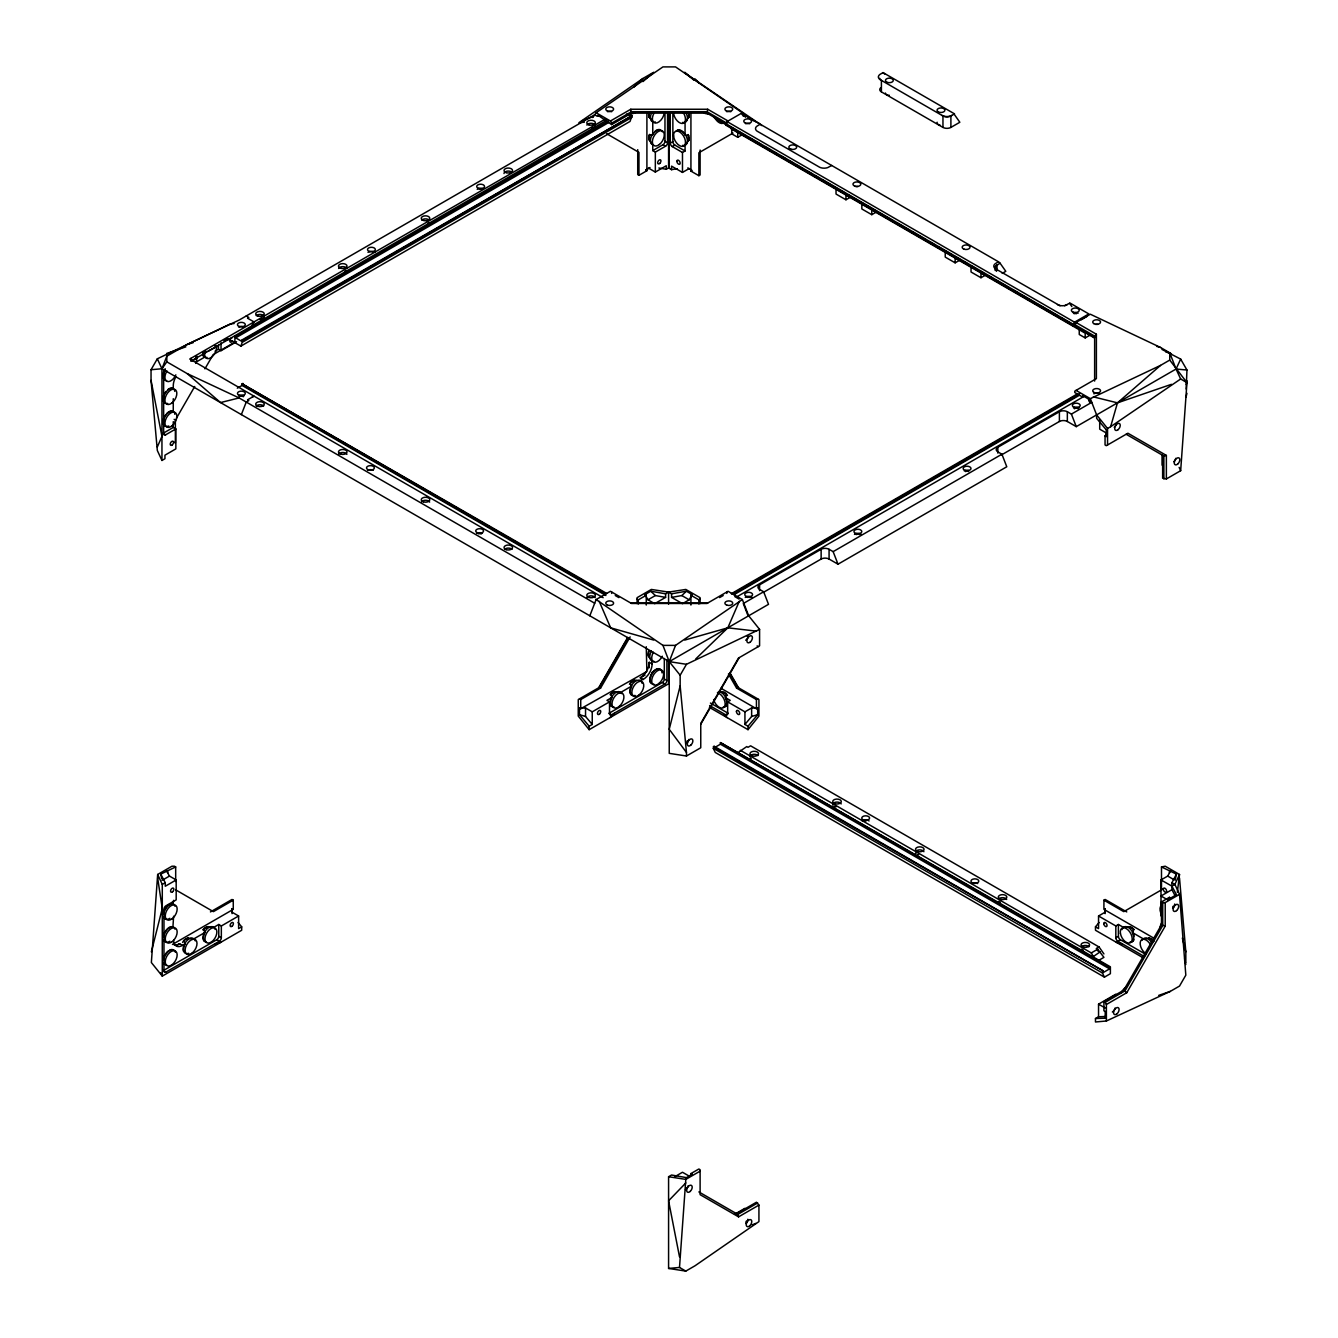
<?xml version="1.0" encoding="UTF-8"?>
<svg xmlns="http://www.w3.org/2000/svg" width="1338" height="1338" viewBox="0 0 1338 1338"><rect width="100%" height="100%" fill="white"/><g stroke="black" fill="none" stroke-linecap="round" stroke-linejoin="round"><path stroke-width="1.5" d="M168.755 426.002A8.429 4.867 -60 0 1 163.855 419.262A8.429 4.867 -60 0 1 173.254 411.402L173.271 398.707M234.1 323.545L230.454 323.88L157.332 358.801L151.043 369.723L151.043 380.377L157.332 450.505L161.948 460.456L164.942 458.733L164.942 455.188L175.847 448.882L175.847 428.929L165.628 434.833L163.052 433.345L173.271 427.441L173.271 421.654M221.339 925.98L221.339 937.787A2.81 1.622 -60 0 1 219.365 941.216L165.962 972.057L163.37 970.568L216.773 939.728A2.81 1.622 -60 0 0 218.763 936.282L218.763 924.474L221.339 925.98L238.616 915.995L238.616 928.605L241.693 926.833L238.064 922.501M215.1 351.141L218.445 349.201L221.021 350.69L221.021 342.829M621.852 693.669A8.429 4.867 -60 0 0 621.35 692.883L614.828 691.696L610.78 694.037L611.951 697.483L606.934 700.376L609.509 701.865L609.509 713.672A2.81 1.622 -60 0 0 611.499 714.81L664.919 683.986A2.81 1.622 -60 0 0 666.893 680.54L666.893 659.985M649.198 139.988L649.566 134.385A6.322 3.646 -60 0 0 649.532 140.473L652.76 144.822L652.76 150.609L655.336 152.097L655.336 172.05L648.646 168.187L645.669 170.01L646.906 170.729L646.906 113.011M655.386 121.975A8.429 4.867 -60 0 1 653.429 122.126L649.198 117.058L649.198 112.392M639.648 680.59L643.177 679.453A12.627 7.292 -60 0 0 652.108 663.983L651.706 660.838A8.429 4.867 -60 0 1 651.405 651.121M649.198 135.322L652.76 134.62L652.76 121.892M611.499 714.81L608.924 713.321L662.327 682.497A2.81 1.622 -60 0 0 664.317 679.052L664.317 658.497M690.926 169.625L689.187 168.555L682.48 172.418L682.48 152.482L685.073 150.977L674.837 145.089A2.81 1.622 60 0 1 672.863 141.644L672.863 112.86M675.874 131.509A8.429 4.867 60 0 1 685.056 134.921L685.073 122.26L688.635 117.426L688.635 112.76A6.322 3.646 60 0 1 688.384 117.828L688.635 117.426M759.583 590.677L759.583 584.84L821.131 549.299A5.62 3.245 0 0 1 829.075 549.299L833.139 551.641L838.006 564.201L1006.778 466.761L1001.911 454.218L997.847 451.859A5.62 3.245 0 0 1 997.847 447.277L1059.395 411.736A5.62 3.245 0 0 1 1067.339 411.736L1071.404 414.094L1076.27 426.638L1176.052 369.037L1180.668 359.102L1161.936 349.419M763.212 592.483L821.131 559.05L821.131 549.299M838.006 564.201L829.075 559.05L829.075 549.299M954.094 114.098L959.831 122.26L950.9 127.411A5.62 3.245 0 0 1 942.956 127.411L881.408 91.887L881.408 80.414A5.62 3.245 0 0 1 879.768 78.323M995.305 270.544L995.455 266.346L1000.055 263.168L1005.791 271.313L1002.212 273.387M996.024 269.456L996.024 265.626M996.409 271.045L996.409 265.309M997.847 453.13L997.847 447.277M1001.46 454.937L1059.395 421.487L1059.395 411.736M1076.27 426.638L1067.339 421.487L1067.339 411.736M1144.508 956.637L1117.815 941.216A2.81 1.622 60 0 1 1115.825 937.771L1115.825 925.963L1098.548 915.995L1098.548 928.605L1095.471 926.833L1099.1 922.501M720.028 691.763L726.417 694.037L725.631 698.269A8.429 4.867 60 0 1 723.122 707.166M210.417 911.931L232.026 899.454L233.264 900.173L233.264 909.355L232.026 908.636L231.926 912.131L238.616 915.995M1162.638 455.305L1162.638 478.235L1166.368 478.954L1166.368 455.422L1127.917 433.228L1106.309 445.705L1105.054 444.985L1105.054 435.82L1106.309 436.539L1106.409 433.044L1099.702 429.164L1099.702 420.165M1095.471 1018.536L1105.155 1018.185L1105.255 1016.512L1098.548 1016.763L1095.471 1018.536L1095.471 1021.981L1106.392 1020.994L1170.282 991.391L1179.514 986.073L1185.819 975.151L1179.514 894.353L1174.898 884.418L1171.921 882.695L1176.453 874.132L1161.484 866.94L1161.484 889.854M241.693 926.833L241.693 930.261L162.283 976.121L151.361 962.54L157.667 874.467L171.966 866.221L174.442 866.221L175.679 866.94L175.679 881.525M736.586 1213.7L756.438 1202.226L758.93 1205.103L758.93 1221.611L695.041 1265.765L685.809 1271.1L679.503 1267.454L685.809 1179.397L700.109 1171.135M1094.635 337.511L1074.782 326.054L1076.02 322.475L1090.319 314.213L1160.514 347.462L1169.746 352.797L1169.746 360.073L1186.957 382.635L1180.668 470.692L1166.368 478.954M1115.825 925.963L1118.401 924.474L1123.418 927.385L1129.389 926.699L1133.437 929.04L1132.834 933.64A8.429 4.867 60 0 1 1129.908 942.153M1153.205 941.584L1153.289 940.497L1149.242 938.155L1143.271 938.841L1132.266 932.486M1186.17 388.99L1186.957 370.024L1180.668 359.102M1177.356 892.245L1179.514 874.467L1165.214 866.221L1161.484 866.94M188.658 953.275A8.429 4.867 -60 0 1 183.891 951.586A8.429 4.867 -60 0 1 185.012 944.009L183.875 940.497L187.905 938.172L193.893 938.841L204.865 932.519A8.429 4.867 -60 0 0 206.487 942.186M668.582 143.885L669.753 137.881M1186.187 384.675L1186.957 380.678M995.305 266.714L996.843 269.59M1175.048 880.32L1176.453 874.132M151.361 951.87L162.283 908.485L157.667 878.029M596.129 599.541L610.429 591.279L631.519 603.471L706.966 603.471L728.056 591.279L742.356 599.541L748.661 615.781L759.583 629.378L686.461 664.3L680.156 675.222L680.156 685.892L669.234 729.277L686.461 752.458L686.461 756.02L669.234 753.344L669.234 661.641L662.946 645.384L596.129 599.541L589.824 615.781M1185.97 397.235L1186.957 393.288M1107.546 444.985L1107.546 428.478L1110.624 426.705L1117.464 402.855L1160.514 365.408L1169.746 360.073M599.441 115.988L597.952 115.235L611.667 124.585L611.667 123.163L631.519 111.69L706.966 111.69L726.818 123.163L728.056 121.005L707.702 109.248L706.966 113.128L725.012 123.548M175.378 952.322A8.429 4.867 -60 0 0 174.458 950.632L172.937 949.813A8.429 4.867 -60 0 0 163.771 959.563M649.8 658.246L648.529 656.239L648.796 650.887A6.322 3.646 -60 0 0 648.997 656.824M598.538 115.57L597.283 116.289L594.691 114.784L239.117 320.083L187.253 344.401L166.815 356.192L161.948 368.753L161.948 460.456M241.358 414.613L246.242 402.052L248.835 400.547L247.547 399.811L254.019 396.132L252.18 397.068M680.156 675.222L669.234 661.641L675.539 645.384L742.356 599.541M739.278 601.314L727.822 627.823L695.693 658.982M157.332 446.959L161.948 436.389L151.043 380.377M191.886 361.093L196.77 358.283L197.388 356.443M1179.514 874.467L1174.898 884.418L1171.921 886.141L1160.999 879.952L1160.999 915.945M228.096 338.748L240.873 346.124L242.847 340.387L242.061 339.919L242.061 341.524L235.705 337.862L234.919 335.805L234.903 342.679M242.061 339.919L632.021 115.704L630.031 121.44L240.873 346.124M611.55 697.249L611.014 698.336A8.429 4.867 -60 0 1 620.966 692.649M611.951 697.483L611.416 698.553A8.429 4.867 -60 0 0 614.242 707.166M630.867 686.862L630.633 682.564L636.554 680.289M631.419 685.792L631.268 687.096A8.429 4.867 -60 0 0 635.132 695.442M650.736 675.406L651.121 675.64A8.429 4.867 -60 0 0 653.964 684.236M671.559 593.821L671.559 597.384L682.48 603.672L689.187 599.809L692.164 594.54L686.394 591.212L671.559 593.821L668.582 592.098L651.355 589.439L637.072 597.685L637.072 603.572M1160.999 879.952L1167.689 876.072L1170.666 870.804M176.382 418.276L194.729 386.498M204.931 368.836L213.077 354.704L232.946 343.247M246.242 315.969L248.835 317.474L247.547 318.21L254.019 321.906L252.28 325.77M1074.096 324.515L1073.293 325.77L725.832 125.153L727.069 121.574L742.356 112.76L745.517 117.242M598.621 687.816L627.706 637.406M668.582 661.256L668.582 683.802L589.172 729.662L578.25 716.081L578.25 699.573L599.34 687.398L627.89 637.942M579.488 698.854L580.725 699.573L600.578 688.1L630.148 636.888M700.761 724.243L739.212 657.644M1073.293 325.77L1074.531 322.19L1088.831 313.928L1069.965 303.04L1064.68 305.8M1105.155 1011.511L1103.917 1010.792L1103.917 1001.627L1123.769 990.17L1161.484 924.826L1161.484 901.896L1169.429 897.313L1170.666 898.032L1167.689 899.855L1160.999 895.992L1171.921 889.686L1171.921 882.695M1106.392 1020.994L1106.392 1004.487L1126.763 992.729L1165.214 926.13L1165.214 902.615L1179.514 894.353M688.635 140.39L688.401 140.758A6.322 3.646 60 0 0 688.184 134.569L688.635 140.39L685.073 145.206L685.073 150.977M252.18 324.967L253.986 321.923M185.012 944.009L182.537 945.397A12.627 7.292 -60 0 1 173.606 940.246M652.359 134.385L653.078 133.315A8.429 4.867 -60 0 0 653.028 144.822M652.76 134.62L653.479 133.549A8.429 4.867 -60 0 1 662.327 131.81M166.815 356.192L166.815 361.829L161.948 368.753L151.043 369.723M592.751 117.56L596.129 112.76L662.946 66.9L675.539 66.9L742.356 112.76M203.694 929.107L202.991 929.977A6.322 3.646 -60 0 1 208.243 926.716L203.66 929.074L204.865 932.519M610.78 694.037L610.195 694.773A6.322 3.646 -60 0 1 615.447 691.763L614.828 691.696M650.419 682.631A8.429 4.867 -60 0 1 652.208 672.78L653.128 671.626M709.408 707.384L748.009 729.662L758.93 716.081L758.93 699.573L737.823 687.398L729.678 673.265M748.009 729.662L748.009 726.216L744.932 724.443L751.638 716.466L757.693 714.693L757.693 708.019L751.638 707.969L744.932 711.833L727.655 701.865L730.23 700.376L725.229 697.483M748.009 726.216L757.693 714.693M646.839 671.509L580.725 708.739L579.488 708.019L579.488 714.693L589.172 726.216L589.172 729.662M1094.635 381.079L1094.635 336.089L1096.391 334.232L1076.02 322.475M685.809 1182.943L668.582 1200.805L679.503 1256.8M634.028 87.037L642.792 78.541L652.024 73.205M610.011 717.62L614.393 713.371M671.559 597.384L681.828 595.561L686.394 591.212M642.942 81.601L653.713 72.235M1123.82 927.15L1122.883 927.836A8.429 4.867 60 0 0 1122.03 929.609M1143.672 938.607L1142.736 939.309A8.429 4.867 60 0 0 1142.234 940.096M584.355 122.21L578.902 122.695L642.792 78.541M1110.624 426.705L1180.668 378.988L1186.957 382.635M1171.921 886.141L1176.453 894.687L1175.048 895.607L1171.921 889.686M690.926 1175.048L690.926 1173.577L692.164 1174.296L689.187 1176.119L682.48 1172.255L674.687 1176.754M603.154 597.701L189.745 359.019L604.96 119.283L606.699 120.286L192.605 360.223M208.092 351.192L216.639 346.81L215.585 345.856M226.891 339.116A8.429 4.867 0 0 1 227.962 339.718L231.926 337.979M235.705 336.256L608.573 120.989M596.129 112.76L610.429 121.005L630.783 109.248L707.702 109.248M235.705 337.862L608.573 122.594M196.719 361.745L204.58 357.196L203.627 356.477M611.667 124.585L631.519 113.128L706.966 113.128M221.021 350.69L236.575 341.725M242.847 340.387L632.021 115.704M242.847 341.993L632.021 117.309M605.88 595.477L242.061 385.428L242.061 383.822L606.666 593.42M237.294 388.187L242.061 385.428M652.76 150.609L662.996 144.705A2.81 1.622 -60 0 0 664.969 141.276L664.969 112.492M682.48 152.482L672.261 146.578A2.81 1.622 60 0 1 670.271 143.133L672.863 141.644M655.336 152.097L665.571 146.193A2.81 1.622 -60 0 0 667.562 142.765L667.562 113.981M672.261 146.578L674.837 145.089M645.669 170.01L650 167.518M637.724 149.639L637.724 174.592L638.962 175.311L646.906 170.729M655.336 172.05L666.257 165.745L666.257 169.29L658.848 167.986M666.257 169.29L669.234 167.585L669.234 112.76M732.99 133.064L698.871 152.766L698.871 175.696L700.109 174.977L700.109 150.023M1090.169 335.052L1085.202 337.912L1085.202 332.075L1084.215 332.644L730.799 128.599L731.786 128.03L731.786 133.867L737.74 137.312L742.707 134.452M690.926 113.379L690.926 171.113L692.164 170.394M883.047 72.603L879.852 74.476A7.025 4.047 0 0 0 879.852 79.477L942.956 115.954A5.62 3.245 0 0 0 950.9 115.954L954.529 113.864L883.047 72.603L884.602 73.991M831.701 165.477L827.737 167.601A7.025 4.047 0 0 1 819.776 167.334L757.04 131.107A7.025 4.047 0 0 1 755.552 128.348L755.652 127.863A7.025 4.047 0 0 1 757.04 126.107L760.235 124.217L761.79 125.605M839.327 190.113L836.033 188.206L836.033 194.06L845.951 199.78L850.918 196.92M861.839 203.108L861.839 208.962L871.757 214.682L876.725 211.822M945.23 251.26L945.23 257.097L955.148 262.833L960.115 259.973M1000.055 263.168L998.483 261.78L995.288 263.653A7.025 4.047 0 0 0 995.288 268.654L1060.064 305.8M971.037 266.162L971.037 271.999L980.971 277.735L985.939 274.875M1081.238 319.749L1087.008 316.42M161.781 878.782L160.727 874.132L175.679 866.94M665.605 593.821L665.605 597.384L654.683 603.672L647.993 599.809L645.016 594.54L650.786 591.212L665.605 593.821L668.582 592.098L685.809 589.439L700.109 597.685L700.109 603.572M637.072 599.123L638.31 599.842L646.254 595.259L646.254 605.06M162.115 880.32L169.474 876.072L176.181 879.952L176.181 899.889L165.945 905.793A2.81 1.622 -60 0 0 163.972 909.238L163.972 970.903A2.81 1.622 -60 0 0 165.962 972.057M647.993 599.809L655.336 595.561L665.605 597.384M160.744 972.81L162.283 976.121L162.283 884.418L165.26 882.695L160.727 874.132M176.181 879.952L165.26 886.241L165.26 882.695M690.926 605.06L690.926 595.259L692.164 594.54M690.926 595.259L698.871 599.842L700.109 599.123M719.61 597.601L723.206 595.527M731.317 593.704L1077.04 394.108M732.103 594.172L1079.632 393.523M733.124 594.273L736.753 592.182M740.366 590.091L762.091 577.548M765.704 575.457L876.122 511.718M879.735 509.627L885.171 506.483M888.783 504.393L901.461 497.084M905.073 494.993L910.509 491.849M914.122 489.758L926.799 482.449M930.428 480.359L1049.878 411.385M1053.508 409.294L1075.217 396.75M733.926 594.724L1079.632 395.128M736.653 596.932L1084.014 396.383L1082.726 395.697L1082.726 397.135L1074.782 392.536L1074.782 391.114L1096.391 378.637L1096.391 334.232M1076.02 390.395L1090.319 398.64L1160.514 365.408M157.332 358.801L161.948 368.753L669.234 661.641L768.514 604.324L763.647 591.764L743.292 603.522L748.159 616.082M833.139 551.641L1001.911 454.218M1071.404 414.094L1091.758 402.337L1089.165 400.848L1090.403 400.129L1082.726 395.697M233.264 900.173L213.411 911.646L175.679 889.854M172.451 944.461L233.264 909.355M176.516 945.548L179.66 943.742L182.537 945.397M643.177 679.453L640.3 677.797L645 675.071M218.763 924.474L213.762 927.368L207.791 926.682M620.799 692.382L631.804 686.009M579.488 708.019L585.542 707.969L592.249 711.833L609.509 701.865M589.172 726.216L592.249 724.443L592.249 711.833M1105.054 435.82L1106.342 435.067M728.441 673.984L736.586 688.1L737.823 687.398M709.642 705.561L725.664 714.81L728.24 713.321L710.445 703.052M736.586 688.1L756.438 699.573L757.693 698.854M720.881 688.217L756.438 708.739L757.693 708.019M686.461 756.02L700.761 747.758L700.761 723.406L738.492 658.062L759.583 645.886L759.583 629.378M720.429 742.59L1110.389 966.822L1110.389 973.696L1104.435 977.141L715.261 752.458L713.288 748.327L714.074 746.269L1103.231 970.936L1103.231 972.542L1109.587 968.879L1109.587 967.274L720.429 742.59L720.429 744.196L1109.587 968.879M715.663 746.955L720.429 744.196M1153.908 938.206L1103.917 909.355L1103.917 900.173L1105.155 899.454L1126.763 911.931M1098.548 915.995L1105.255 912.131L1105.155 908.636L1105.155 913.637M1162.739 889.151L1123.769 911.646L1103.917 900.173M685.809 1271.1L668.582 1268.441L668.582 1176.721L671.559 1175.015L686.394 1177.624M690.926 1173.577L698.871 1168.994L700.109 1169.713L700.109 1194.667L738.559 1216.861L758.93 1205.103M686.243 1177.825L692.164 1174.296M1167.689 899.855L1176.453 894.687M1098.264 951.351L1096.458 948.491L1099.067 946.986L1103.934 953.927M1115.825 937.771L1118.401 936.282L1118.401 924.474M740.332 750.3L1091.273 952.924L1097.712 949.211L1103.934 957.356L1097.695 960.968M1117.815 941.216L1120.391 939.728L1145.311 954.111M1093.012 956.787L1100.371 951.686M713.288 746.721L1103.231 970.936M734.562 1214.302L744.932 1208.314M1098.548 1016.763L1098.548 1004.152L1115.825 994.167M698.871 1191.924L737.823 1214.419L757.693 1202.946M1103.917 1001.627L1105.155 1002.346L1125.007 990.873L1162.739 925.545L1162.739 902.615L1161.484 901.896M648.529 651.573L650.786 650.77M951.853 115.403L951.251 115.704A7.025 4.047 0 0 1 942.604 115.704L941.985 115.403M1067.306 304.579L1066.704 304.88A7.025 4.047 0 0 1 1064.463 305.566L1063.643 305.683A7.025 4.047 0 0 1 1058.04 304.88L1057.438 304.579M685.056 134.921L688.635 135.606M685.457 122.026L684.571 122.46A8.429 4.867 60 0 1 682.648 122.41M685.457 144.972L684.588 145.407A8.429 4.867 60 0 1 682.664 145.34M581.98 120.922L593.453 116.423M752.023 1224.889L755.853 1223.384M722.236 691.662L721.6 691.796A6.322 3.646 60 0 1 727.471 695.509M166.564 353.483L185.848 346.86M1171.436 384.324L1117.464 402.855L1093.397 396.868M215.067 944.294L220.854 942.303M1158.708 995.372L1170.282 991.391M187.253 344.401L193.124 342.729M684.772 640.066L727.822 627.823L756.505 631.151M594.691 603.237L239.117 397.938L220.519 402.571L187.253 373.637L166.815 361.829M1126.161 434.248L1163.876 456.024L1166.368 455.422M668.582 113.145L668.582 167.952L671.559 169.675L677.128 168.688M1129.389 926.699L1128.804 926.766A6.322 3.646 60 0 1 1134.055 929.826L1133.437 929.04M1149.242 938.155L1148.656 938.222A6.322 3.646 60 0 1 1153.908 941.283L1153.289 940.497M668.582 1268.441L679.503 1267.454M662.026 672.88A8.429 4.867 -60 0 0 658.697 668.9A8.429 4.867 -60 0 0 652.61 673.014L651.255 675.356M630.783 603.053L707.702 603.053M662.946 645.384L675.539 645.384M1162.739 902.615L1165.214 902.615M646.839 669.652L646.254 646.722M187.905 938.172L188.39 938.189A6.322 3.646 -60 0 0 182.553 942.437M1169.746 352.797L1176.052 369.037L1186.957 370.024M634.68 680.239L635.299 680.306A6.322 3.646 -60 0 0 629.445 684.27M669.234 661.641L686.461 664.3M668.582 1176.721L685.809 1179.397M1165.214 926.13L1161.484 924.826M1156.601 346.358L1160.514 347.462M653.713 640.066L610.663 627.823L599.207 601.314M579.488 714.693L585.542 716.466L592.249 724.443M1165.649 351.777L1171.436 353.767M1116.327 942.303L1122.097 944.294M652.359 121.658L653.028 121.892A8.429 4.867 -60 0 1 651.539 112.961M652.359 144.588L653.429 145.056M173.606 900.323L172.937 903.953A8.429 4.867 -60 0 0 163.771 913.703M173.606 916.212L172.937 926.883A8.429 4.867 -60 0 0 163.771 936.633M750.116 119.049L758.93 123.079M187.253 373.637L239.117 397.938M216.639 346.81L215.585 346.308A8.429 4.867 0 0 1 214.615 345.639M195.733 357.33L196.77 357.815M195.733 357.781L196.77 358.283M651.673 672.445L652.61 673.014M685.809 73.59L755.853 121.306M998.483 261.78L741.369 113.329L743.46 116.322M727.069 121.574L1074.531 322.19M1074.782 324.616L1094.635 336.089M725.832 123.732L1073.293 324.331M726.618 124.702L735.666 129.92M739.295 132.01L744.714 135.155M748.343 137.245L761.004 144.554M764.634 146.645L770.052 149.772M773.682 151.863L777.294 153.954M780.907 156.044L786.343 159.189M789.955 161.279L793.585 163.37M797.197 165.444L802.633 168.588M806.245 170.679L811.681 173.806M815.294 175.897L818.923 177.987M822.536 180.078L844.261 192.622M847.874 194.712L893.115 220.82M896.744 222.911L909.405 230.236M913.018 232.327L925.695 239.636M929.308 241.726L934.744 244.854M938.356 246.945L951.034 254.253M954.646 256.344L960.082 259.488M963.695 261.579L967.307 263.67M970.936 265.76L976.372 268.888M979.985 270.978L983.597 273.069M989.033 276.197L992.645 278.287M996.275 280.378L1008.936 287.703M1012.565 289.794L1017.984 292.922M1021.613 295.012L1034.274 302.321M1037.887 304.412L1057.806 315.902M1061.419 317.992L1074.096 325.318M714.408 117.995L734.763 129.753M747.424 137.245L752.842 140.373M765.838 147.682L769.45 149.772M773.08 151.863L776.692 153.954M782.128 157.098L785.741 159.189M798.418 166.497L811.096 173.806M842.639 192.036L845.951 193.943L845.951 199.78M863.495 204.062L866.807 205.985M946.886 252.213L950.197 254.12M1000.473 283.154L1005.908 286.282M1018.569 293.607L1022.199 295.698M1025.811 297.789L1031.247 300.916M1034.876 303.007L1038.489 305.097M1043.924 308.242L1047.537 310.332M1051.166 312.423L1054.779 314.514M1085.804 332.995L1094.434 337.979M1085.202 337.912L1079.248 334.483L1079.248 328.63M626.452 114.098L631.218 116.858L631.218 115.252M664.969 141.276L667.562 142.765M662.996 144.705L665.571 146.193M687.832 167.886L690.726 169.558M690.926 171.113L698.871 175.696M682.48 172.418L671.559 166.129L671.559 169.675M606.632 133.716L638.962 152.381L638.962 175.311M763.647 591.764L759.583 589.422A5.62 3.245 0 0 1 759.583 584.84M734.763 596.581L739.094 599.09M681.828 595.561L689.187 599.809M1167.689 876.072L1173.577 879.467M757.107 645.886L758.345 646.589M645.016 594.54L646.254 595.259M204.58 357.196L204.045 356.627A8.429 4.867 -60 0 1 203.108 352.513M615.279 595.527L618.875 597.601M242.061 383.822L605.88 593.871M264.573 397.52L242.847 384.976L242.847 383.37M268.202 399.61L289.911 412.154M293.54 414.245L315.25 426.772M318.879 428.862L331.54 436.188M335.169 438.279L340.588 441.406M344.217 443.497L365.943 456.041M369.556 458.131L454.636 507.236M458.248 509.326L479.974 521.87M483.587 523.961L489.022 527.105M492.635 529.196L505.312 536.505M508.925 538.595L530.651 551.139M534.263 553.23L555.989 565.773M559.619 567.847L604.86 593.988M640.3 677.797A12.627 7.292 -60 0 0 649.231 662.31L652.108 663.983M172.87 388.271L173.271 388.505A8.429 4.867 -60 0 0 164.072 395.647A8.429 4.867 -60 0 0 167.685 403.474M664.317 679.052L666.893 680.54M1142.936 957.674L1095.471 930.261L1095.471 926.833M662.327 682.497L664.919 683.986M1099.067 946.986L750.601 745.818L748.009 747.306L746.771 746.587L738.593 752.173M1096.458 948.491L1097.712 949.211M174.124 419.329L175.362 420.048L175.362 442.978L174.124 442.259M173.271 427.441L175.847 428.929M713.288 748.327L1102.445 973.01L1104.435 977.141M599.34 687.398L600.578 688.1M1123.769 990.17L1126.763 992.729M1098.548 1004.152L1105.255 1008.016M218.763 936.282L221.339 937.787M216.773 939.728L219.365 941.216M174.458 950.632L174.057 950.398A8.429 4.867 -60 0 0 173.371 949.88M652.108 661.072L652.141 661.089A8.429 4.867 -60 0 0 653.964 661.307M193.492 938.624L194.311 939.176A8.429 4.867 -60 0 1 195.231 940.865M684.772 72.235L694.004 80.263M650.786 591.212L655.336 595.561M695.041 78.909L699.423 83.157M724.243 714.793L727.153 717.62M1106.309 429.866L1096.625 418.326L1096.625 414.897L1090.319 398.64M1096.625 414.897L1107.546 428.478M649.198 117.058L649.532 117.543A6.322 3.646 -60 0 1 648.863 113.513M1069.547 303.291L1071.838 306.553M1091.273 952.924L1093.012 955.934M610.429 121.005L611.667 123.163M1105.155 1002.346L1106.392 1004.487M730.247 673.415L738.559 687.816M166.497 870.804L169.474 876.072M725.614 697.249L726.032 698.051A8.429 4.867 60 0 1 725.296 706.631M1132.65 932.251L1133.219 933.406M1176.052 369.037L1180.668 378.988M1179.129 467.38L1180.668 470.692M157.667 874.467L162.283 884.418M1088.496 399.025L1089.784 402.571M630.783 109.248L631.519 113.128M737.823 1214.419L738.559 1216.861M1182.34 938.072L1185.819 951.87L1185.819 962.54M1184.648 958.493L1185.819 964.481M680.156 685.892L686.461 752.458M1179.514 878.029L1185.819 951.87M1169.429 871.523L1169.429 872.995M1169.429 897.313L1169.429 898.785M1163.876 456.024L1163.876 478.954M1162.153 455.238L1162.153 465.223M1106.409 429.632L1106.309 436.539M1105.255 1011.411L1105.155 1018.185M1102.445 971.405L1102.445 973.01M996.843 265.008L996.843 270.744M995.706 265.978L995.706 269.791M995.455 266.346L995.455 270.159M980.971 271.898L980.971 277.735M955.148 256.996L955.148 262.833M950.9 115.954L950.9 127.411M942.956 115.954L942.956 127.411M871.757 208.845L871.757 214.682M756.438 699.573L756.438 708.739M751.638 707.969L751.638 716.466M744.932 711.833L744.932 724.443M737.74 131.458L737.74 137.312M727.655 701.865L727.655 713.672A2.81 1.622 60 0 1 725.664 714.81M726.818 591.998L726.818 593.436M714.074 746.269L714.074 747.875M698.871 599.842L698.871 604.007M670.271 112.292L670.271 143.133M668.582 592.098L668.582 604.14M649.231 662.31L649.231 667.746M638.31 599.842L638.31 604.007M611.667 591.998L611.667 593.436M585.542 707.969L585.542 716.466M580.725 699.573L580.725 708.739M232.026 908.636L232.026 913.637M218.445 345.271L218.445 349.201M190.849 358.383L190.849 361.243M173.271 388.505L173.271 385.595A12.627 7.292 -60 0 1 175.897 376.798M167.735 871.523L167.735 872.995M238.582 395.814A3.93 2.275 0 0 1 244.152 395.814M239.351 396.75A2.325 1.338 0 0 1 243.365 396.75M238.582 327.024A3.93 2.275 0 0 1 244.152 327.024M225.737 339.216A4.298 2.475 0 0 1 225.52 339.651M224.7 340.404A4.298 2.475 0 0 1 224.132 340.705M205.651 351.108A4.298 2.475 0 0 1 205.299 351.509M226.206 339.016A4.683 2.709 0 0 1 224.383 341.106M206.019 351.426A4.683 2.709 0 0 1 205.132 352.245M204.513 352.58A4.683 2.709 0 0 1 203.025 353.015M726.835 111.74A3.93 2.275 0 0 1 730.765 111.74M607.72 111.74A3.93 2.275 0 0 1 611.65 111.74M634.965 112.827A8.429 4.867 0 0 1 627.89 113.881M710.294 113.914A8.429 4.867 0 0 1 704.49 113.245M1093.848 393.807A3.93 2.275 0 0 1 1099.401 393.807M1095.605 324.432A3.93 2.275 0 0 1 1097.645 324.432M479.456 189.344A2.325 1.338 0 0 1 481.78 189.344M477.214 189.36A3.93 2.275 0 0 1 483.403 188.892M368.017 252.414A3.93 2.275 0 0 1 374.824 252.414M595.193 126.408A4.282 2.475 0 0 1 594.774 126.993M593.202 127.896A4.282 2.475 0 0 1 592.165 128.147M586.93 125.12A4.282 2.475 0 0 1 591.062 123.297A4.282 2.475 0 0 1 595.193 125.12M504.008 173.555A4.282 2.475 0 0 1 507.186 171.164A4.282 2.475 0 0 1 512.002 172.318M429.23 222.576A4.282 2.475 0 0 1 427.658 223.479M421.805 220.101A4.282 2.475 0 0 1 429.23 220.101M345.773 270.878A4.282 2.475 0 0 1 344.886 271.263M338.614 268.486A4.282 2.475 0 0 1 342.745 266.647A4.282 2.475 0 0 1 346.893 268.486M264.121 317.558A4.282 2.475 0 0 1 263.001 318.661M262.114 319.046A4.282 2.475 0 0 1 259.973 319.381M256.277 315.684A4.282 2.475 0 0 1 260.542 314.463A4.282 2.475 0 0 1 264.121 316.27M856.22 534.598A2.325 1.338 0 0 1 859.498 534.598M965.484 471.578A2.241 1.305 0 0 1 968.662 471.578M747.507 597.434A2.325 1.338 0 0 1 749.815 597.434M1074.33 408.792A2.241 1.305 0 0 1 1078.211 408.792M821.131 559.05A5.62 3.245 0 0 1 829.075 559.05M1059.395 421.487A5.62 3.245 0 0 1 1067.339 421.487M745.266 597.45A3.93 2.275 0 0 1 752.073 597.45M854.464 534.414A3.93 2.275 0 0 1 861.271 534.414M964.297 470.892A3.93 2.275 0 0 1 969.03 470.524M1073.494 407.839A3.93 2.275 0 0 1 1079.047 407.839M367.649 470.324A3.93 2.275 0 0 1 373.202 470.324M478.502 533.845A2.241 1.305 0 0 1 481.212 534.063M476.846 533.36A3.93 2.275 0 0 1 482.399 533.36M256.277 405.949A4.282 2.475 0 0 1 263.686 405.949M338.614 454.335A4.282 2.475 0 0 1 342.745 452.495A4.282 2.475 0 0 1 346.893 454.335M421.386 502.118A4.282 2.475 0 0 1 425.517 500.295A4.282 2.475 0 0 1 429.649 502.118M504.577 549.316A4.282 2.475 0 0 1 512.002 549.316M586.93 597.701A4.282 2.475 0 0 1 591.062 595.862A4.282 2.475 0 0 1 595.193 597.701M855.852 186.584A3.93 2.275 0 0 1 857.892 186.584M1074.113 313.728A2.325 1.338 0 0 1 1076.438 313.728M1073.31 312.908A3.93 2.275 0 0 1 1078.06 313.276M745.701 123.765A3.93 2.275 0 0 1 749.631 123.765M881.408 91.887A5.62 3.245 0 0 1 880.956 87.589M889.352 95.299A3.93 2.275 0 0 1 885.422 93.024M939.962 125.019A3.93 2.275 0 0 1 937.57 123.966M937.169 123.414A3.93 2.275 0 0 1 937.169 122.243M165.276 368.803A2.81 1.622 -60 0 0 163.637 372.014L163.637 433.679A2.81 1.622 -60 0 0 165.628 434.833M232.611 340.755A2.325 1.338 -60 0 1 230.287 342.093A2.325 1.338 -60 0 1 230.287 339.417M166.849 413.342A8.429 4.867 -60 0 1 174.174 412.338M174.592 413.241A8.429 4.867 -60 0 1 174.826 414.312M165.394 426.186A8.429 4.867 -60 0 1 163.938 425.25M163.437 424.447A8.429 4.867 -60 0 1 165.895 414.429M207.005 357.38A8.429 4.867 -60 0 1 202.657 353.55M163.42 378.604A8.429 4.867 -60 0 1 165.009 369.806M166.681 380.678A8.429 4.867 -60 0 1 165.394 370.041M167.869 389.509A8.429 4.867 -60 0 1 174.81 391.382M163.42 401.534A8.429 4.867 -60 0 1 165.862 391.516M216.271 345.605A8.429 4.867 -60 0 1 210.568 357.882A8.429 4.867 -60 0 1 204.948 352.095M196 356.176A8.429 4.867 -60 0 1 195.699 363.401M175.847 374.857A8.429 4.867 -60 0 1 166.949 381.347A8.429 4.867 -60 0 1 166.982 370.961M1175.751 458.315A3.93 2.275 -60 0 1 1173.777 461.71M1116.193 423.912A3.93 2.275 -60 0 1 1114.22 427.324M1173.075 906.294A2.325 1.338 -60 0 1 1172.74 906.779M1115.039 1008.066A3.93 2.275 -60 0 1 1112.346 1011.996M1174.697 904.02A3.93 2.275 -60 0 1 1172.64 908.301M1160.029 929.191A8.429 4.867 -60 0 1 1161.819 922.551M1121.411 992.645A8.429 4.867 -60 0 1 1125.96 987.176M746.453 1220.992A2.325 1.338 -60 0 1 745.851 1222.029M686.277 1187.642A2.325 1.338 -60 0 1 685.892 1188.06M688.15 1185.752A3.93 2.275 -60 0 1 685.457 1189.683M747.808 1219.253A3.93 2.275 -60 0 1 745.751 1223.551M687.28 740.834A2.325 1.338 -60 0 1 686.946 741.336M747.323 636.052A2.325 1.338 -60 0 1 747.273 636.57M748.377 636.269A3.93 2.275 -60 0 1 745.684 640.2M688.802 739.446A3.93 2.275 -60 0 1 686.846 742.858M655.035 131.224A8.429 4.867 -60 0 1 660.069 129.686M664.183 113.295A8.429 4.867 -60 0 1 655.469 123.096A8.429 4.867 -60 0 1 654.232 112.777M179.66 943.742A12.627 7.292 -60 0 1 173.338 944.36M173.371 926.95A8.429 4.867 -60 0 1 174.977 929.174M164.725 941.383A8.429 4.867 -60 0 1 164.106 940.748M164.122 933.673A8.429 4.867 -60 0 1 164.758 932.318M165.527 931.014A8.429 4.867 -60 0 1 171.599 926.615M169.859 941.25A8.429 4.867 -60 0 1 168.789 941.801M167.752 942.119A8.429 4.867 -60 0 1 164.039 940.129M204.43 941.367A8.429 4.867 -60 0 1 205.249 930.997A8.429 4.867 -60 0 1 213.779 927.468M214.716 928.438A8.429 4.867 -60 0 1 215.084 929.375M173.371 904.02A8.429 4.867 -60 0 1 174.977 906.244M165.494 918.871A8.429 4.867 -60 0 1 164.106 917.818M164.122 910.743A8.429 4.867 -60 0 1 164.758 909.388M165.527 908.084A8.429 4.867 -60 0 1 170.578 903.886M169.859 918.32A8.429 4.867 -60 0 1 168.789 918.871M167.752 919.206A8.429 4.867 -60 0 1 164.039 917.199M164.725 964.313A8.429 4.867 -60 0 1 164.106 963.678M164.122 956.603A8.429 4.867 -60 0 1 164.758 955.248M165.527 953.944A8.429 4.867 -60 0 1 168.454 950.833M169.525 950.181A8.429 4.867 -60 0 1 172.535 949.579M166.782 965.133A8.429 4.867 -60 0 1 164.039 963.059M183.49 951.368A8.429 4.867 -60 0 1 186.283 941.3A8.429 4.867 -60 0 1 193.91 938.942M631.887 695.258A8.429 4.867 -60 0 1 631.937 684.872A8.429 4.867 -60 0 1 640.818 681.176M641.722 682.213A8.429 4.867 -60 0 1 642.039 683.2M611.299 706.247A8.429 4.867 -60 0 1 610.513 699.707M652.208 672.78A8.429 4.867 -60 0 1 660.002 669.134M662.31 656.222A8.429 4.867 -60 0 1 653.73 662.009A8.429 4.867 -60 0 1 653.379 652.275M718.406 691.579A8.429 4.867 60 0 1 726.032 698.051M717.402 692.816A8.429 4.867 60 0 1 724.861 701.48A8.429 4.867 60 0 1 721.199 708.053A8.429 4.867 60 0 1 713.622 699.573M1120.391 939.728A2.81 1.622 60 0 1 1118.401 936.282M1143.137 939.075A8.429 4.867 60 0 1 1151.617 942.236M1123.284 927.602A8.429 4.867 60 0 1 1129.322 928.154A8.429 4.867 60 0 1 1134.055 936.148M1133.888 939.711A8.429 4.867 60 0 1 1132.132 941.735M1146.081 953.76A8.429 4.867 60 0 1 1140.645 940.999A8.429 4.867 60 0 1 1150.429 944.661M1162.003 915.376A8.429 4.867 60 0 1 1161.652 905.241M748.277 118.012A3.93 2.275 60 0 1 748.996 118.313M677.613 130.137A8.429 4.867 60 0 1 686.177 136.024A8.429 4.867 60 0 1 684.989 145.173M686.16 113.078A8.429 4.867 60 0 1 684.972 122.243M724.176 122.46A8.429 4.867 60 0 1 714.224 116.674M683.45 112.91A8.429 4.867 60 0 1 682.062 123.481A8.429 4.867 60 0 1 673.549 112.626M972.09 883.532A3.93 2.275 0 0 1 977.66 883.532M865.084 820.846A2.241 1.305 0 0 1 866.255 820.846M862.274 820.963A3.93 2.275 0 0 1 869.081 820.963M1083.178 950.08A4.282 2.475 0 0 1 1081.606 949.16M1081.606 946.702A4.282 2.475 0 0 1 1089.032 946.702M1000.406 902.28A4.282 2.475 0 0 1 998.834 901.377M998.834 898.902A4.282 2.475 0 0 1 1003.099 897.698A4.282 2.475 0 0 1 1006.678 899.504M918.671 854.748A4.282 2.475 0 0 1 917.634 854.497M916.062 853.594A4.282 2.475 0 0 1 915.644 852.992M916.062 851.119A4.282 2.475 0 0 1 920.343 849.914A4.282 2.475 0 0 1 923.906 851.721M835.899 806.965A4.282 2.475 0 0 1 833.975 806.312M832.872 805.208A4.282 2.475 0 0 1 832.721 804.573M833.29 803.335A4.282 2.475 0 0 1 837.571 802.114A4.282 2.475 0 0 1 841.134 803.937M751.203 758.529A4.282 2.475 0 0 1 750.518 758.01M749.949 756.79A4.282 2.475 0 0 1 753.127 754.398A4.282 2.475 0 0 1 757.944 755.552M239.402 326.589A3.93 2.275 0 0 0 245.289 324.616A3.93 2.275 0 0 0 239.402 322.659A3.93 2.275 0 0 0 239.402 326.589M238.582 395.011A3.93 2.275 0 0 0 245.155 393.991A3.93 2.275 0 0 0 240.355 391.214A3.93 2.275 0 0 0 238.582 395.011M726.835 605.144A3.93 2.275 0 0 0 732.739 603.187A3.93 2.275 0 0 0 726.835 601.214A3.93 2.275 0 0 0 726.835 605.144M606.9 604.776A3.93 2.275 0 0 0 613.473 603.773A3.93 2.275 0 0 0 608.656 600.979A3.93 2.275 0 0 0 606.9 604.776M606.9 110.72A3.93 2.275 0 0 0 613.473 109.699A3.93 2.275 0 0 0 608.656 106.923A3.93 2.275 0 0 0 606.9 110.72M726.032 110.72A3.93 2.275 0 0 0 732.605 109.699A3.93 2.275 0 0 0 727.788 106.923A3.93 2.275 0 0 0 726.032 110.72M1093.848 323.645A3.93 2.275 0 0 0 1100.421 322.625A3.93 2.275 0 0 0 1095.605 319.849A3.93 2.275 0 0 0 1093.848 323.645M1093.848 392.419A3.93 2.275 0 0 0 1100.421 391.415A3.93 2.275 0 0 0 1095.605 388.622A3.93 2.275 0 0 0 1093.848 392.419M478.653 188.457A3.93 2.275 0 0 0 484.557 186.484A3.93 2.275 0 0 0 478.653 184.527A3.93 2.275 0 0 0 478.653 188.457M369.455 251.511A3.93 2.275 0 0 0 375.342 249.537A3.93 2.275 0 0 0 369.455 247.58A3.93 2.275 0 0 0 369.455 251.511M588.921 124.869A4.282 2.475 0 0 0 595.343 122.728A4.282 2.475 0 0 0 588.921 120.587A4.282 2.475 0 0 0 588.921 124.869M506.149 172.652A4.282 2.475 0 0 0 512.571 170.511A4.282 2.475 0 0 0 506.149 168.371A4.282 2.475 0 0 0 506.149 172.652M423.377 220.436A4.282 2.475 0 0 0 429.799 218.295A4.282 2.475 0 0 0 423.377 216.154A4.282 2.475 0 0 0 423.377 220.436M340.605 268.236A4.282 2.475 0 0 0 347.027 266.095A4.282 2.475 0 0 0 340.605 263.954A4.282 2.475 0 0 0 340.605 268.236M257.833 316.019A4.282 2.475 0 0 0 264.255 313.878A4.282 2.475 0 0 0 257.833 311.737A4.282 2.475 0 0 0 257.833 316.019M1074.314 407.404A3.93 2.275 0 0 0 1080.201 405.431A3.93 2.275 0 0 0 1074.314 403.474A3.93 2.275 0 0 0 1074.314 407.404M965.099 470.458A3.93 2.275 0 0 0 971.003 468.484A3.93 2.275 0 0 0 965.099 466.527A3.93 2.275 0 0 0 965.099 470.458M855.902 533.494A3.93 2.275 0 0 0 861.789 531.537A3.93 2.275 0 0 0 855.902 529.564A3.93 2.275 0 0 0 855.902 533.494M746.704 596.547A3.93 2.275 0 0 0 752.592 594.574A3.93 2.275 0 0 0 746.704 592.617A3.93 2.275 0 0 0 746.704 596.547M368.452 469.872A3.93 2.275 0 0 0 374.356 467.915A3.93 2.275 0 0 0 368.452 465.942A3.93 2.275 0 0 0 368.452 469.872M476.846 532.557A3.93 2.275 0 0 0 483.419 531.554A3.93 2.275 0 0 0 478.603 528.761A3.93 2.275 0 0 0 476.846 532.557M257.833 406.284A4.282 2.475 0 0 0 264.255 404.143A4.282 2.475 0 0 0 257.833 402.002A4.282 2.475 0 0 0 257.833 406.284M340.605 454.084A4.282 2.475 0 0 0 347.027 451.943A4.282 2.475 0 0 0 340.605 449.802A4.282 2.475 0 0 0 340.605 454.084M423.377 501.867A4.282 2.475 0 0 0 429.799 499.726A4.282 2.475 0 0 0 423.377 497.585A4.282 2.475 0 0 0 423.377 501.867M506.149 549.65A4.282 2.475 0 0 0 512.571 547.51A4.282 2.475 0 0 0 506.149 545.369A4.282 2.475 0 0 0 506.149 549.65M588.921 597.434A4.282 2.475 0 0 0 595.343 595.293A4.282 2.475 0 0 0 588.921 593.152A4.282 2.475 0 0 0 588.921 597.434M964.113 249.203A3.93 2.275 0 0 0 970 247.246A3.93 2.275 0 0 0 964.113 245.272A3.93 2.275 0 0 0 964.113 249.203M854.915 186.166A3.93 2.275 0 0 0 860.802 184.192A3.93 2.275 0 0 0 854.915 182.236A3.93 2.275 0 0 0 854.915 186.166M1073.31 312.256A3.93 2.275 0 0 0 1079.214 310.299A3.93 2.275 0 0 0 1073.31 308.325A3.93 2.275 0 0 0 1073.31 312.256M744.898 122.762A3.93 2.275 0 0 0 751.471 121.741A3.93 2.275 0 0 0 746.654 118.965A3.93 2.275 0 0 0 744.898 122.762M886.576 82.019A3.93 2.275 0 0 0 893.148 80.999A3.93 2.275 0 0 0 888.332 78.223A3.93 2.275 0 0 0 886.576 82.019M938.189 111.823A3.93 2.275 0 0 0 944.762 110.803A3.93 2.275 0 0 0 939.962 108.027A3.93 2.275 0 0 0 938.189 111.823M790.791 149.137A3.93 2.275 0 0 0 796.679 147.18A3.93 2.275 0 0 0 790.791 145.206A3.93 2.275 0 0 0 790.791 149.137M172.301 444.852A2.325 1.338 -60 0 0 173.037 441.256A2.325 1.338 -60 0 0 170.294 443.681A2.325 1.338 -60 0 0 172.301 444.852M171.749 403.139A8.429 4.867 -60 0 0 175.562 389.876A8.429 4.867 -60 0 0 165.343 397.486A8.429 4.867 -60 0 0 171.749 403.139M171.766 426.053A8.429 4.867 -60 0 0 175.579 412.79A8.429 4.867 -60 0 0 165.377 420.4A8.429 4.867 -60 0 0 171.766 426.053M1118.183 429.615A3.93 2.275 -60 0 0 1119.438 423.527A3.93 2.275 -60 0 0 1114.788 427.658A3.93 2.275 -60 0 0 1118.183 429.615M1177.758 464.002A3.93 2.275 -60 0 0 1178.995 457.914A3.93 2.275 -60 0 0 1174.346 462.045A3.93 2.275 -60 0 0 1177.758 464.002M1176.604 910.593A3.93 2.275 -60 0 0 1177.858 904.505A3.93 2.275 -60 0 0 1173.192 908.636A3.93 2.275 -60 0 0 1176.604 910.593M1117.046 1013.769A3.93 2.275 -60 0 0 1118.284 1007.681A3.93 2.275 -60 0 0 1113.634 1011.812A3.93 2.275 -60 0 0 1117.046 1013.769M749.715 1225.842A3.93 2.275 -60 0 0 750.969 1219.754A3.93 2.275 -60 0 0 746.32 1223.869A3.93 2.275 -60 0 0 749.715 1225.842M690.157 1191.456A3.93 2.275 -60 0 0 691.395 1185.368A3.93 2.275 -60 0 0 686.745 1189.482A3.93 2.275 -60 0 0 690.157 1191.456M690.809 745.149A3.93 2.275 -60 0 0 692.064 739.061A3.93 2.275 -60 0 0 687.398 743.175A3.93 2.275 -60 0 0 690.809 745.149M750.367 641.972A3.93 2.275 -60 0 0 751.621 635.885A3.93 2.275 -60 0 0 746.972 640.016A3.93 2.275 -60 0 0 750.367 641.972M659.734 163.42A2.325 1.338 -60 0 0 660.47 159.841A2.325 1.338 -60 0 0 657.727 162.266A2.325 1.338 -60 0 0 659.734 163.42M659.45 144.454A8.429 4.867 -60 0 0 662.828 131.241A8.429 4.867 -60 0 0 652.693 139.336A8.429 4.867 -60 0 0 659.45 144.454M232.193 926.113A2.325 1.338 -60 0 0 232.929 922.534A2.325 1.338 -60 0 0 230.186 924.959A2.325 1.338 -60 0 0 232.193 926.113M172.635 891.727A2.325 1.338 -60 0 0 173.371 888.148A2.325 1.338 -60 0 0 170.628 890.573A2.325 1.338 -60 0 0 172.635 891.727M171.799 919.005A8.429 4.867 -60 0 0 176.047 905.692A8.429 4.867 -60 0 0 165.778 912.817A8.429 4.867 -60 0 0 171.799 919.005M171.799 941.935A8.429 4.867 -60 0 0 176.047 928.622A8.429 4.867 -60 0 0 165.778 935.747A8.429 4.867 -60 0 0 171.799 941.935M171.799 964.865A8.429 4.867 -60 0 0 176.047 951.552A8.429 4.867 -60 0 0 165.778 958.66A8.429 4.867 -60 0 0 171.799 964.865M191.652 953.392A8.429 4.867 -60 0 0 195.9 940.096A8.429 4.867 -60 0 0 185.631 947.204A8.429 4.867 -60 0 0 191.652 953.392M211.521 941.919A8.429 4.867 -60 0 0 215.753 928.605A8.429 4.867 -60 0 0 205.5 935.714A8.429 4.867 -60 0 0 211.521 941.919M599.524 714.057A2.325 1.338 -60 0 0 600.244 710.461A2.325 1.338 -60 0 0 597.517 712.886A2.325 1.338 -60 0 0 599.524 714.057M619.343 706.33A8.429 4.867 -60 0 0 622.287 693.201A8.429 4.867 -60 0 0 612.252 701.764A8.429 4.867 -60 0 0 619.343 706.33M639.196 694.857A8.429 4.867 -60 0 0 642.14 681.744A8.429 4.867 -60 0 0 632.105 690.308A8.429 4.867 -60 0 0 639.196 694.857M659.049 683.4A8.429 4.867 -60 0 0 661.992 670.288A8.429 4.867 -60 0 0 651.957 678.834A8.429 4.867 -60 0 0 659.049 683.4M736.435 711.515A2.325 1.338 60 0 0 738.894 714.576A2.325 1.338 60 0 0 738.894 711.298A2.325 1.338 60 0 0 736.435 711.515M1163.324 889.201A2.325 1.338 60 0 0 1165.783 892.262A2.325 1.338 60 0 0 1165.783 888.984A2.325 1.338 60 0 0 1163.324 889.201M1103.766 923.588A2.325 1.338 60 0 0 1106.225 926.649A2.325 1.338 60 0 0 1106.225 923.371A2.325 1.338 60 0 0 1103.766 923.588M1120.408 933.355A8.429 4.867 60 0 0 1130.142 942.889A8.429 4.867 60 0 0 1128.202 930.061A8.429 4.867 60 0 0 1120.408 933.355M676.877 161.279A2.325 1.338 60 0 0 679.336 164.34A2.325 1.338 60 0 0 679.336 161.062A2.325 1.338 60 0 0 676.877 161.279M673.599 135.991A8.429 4.867 60 0 0 682.999 146.327A8.429 4.867 60 0 0 681.962 133.867A8.429 4.867 60 0 0 673.599 135.991M972.91 883.097A3.93 2.275 0 0 0 978.797 881.123A3.93 2.275 0 0 0 972.91 879.166A3.93 2.275 0 0 0 972.91 883.097M863.712 820.043A3.93 2.275 0 0 0 869.6 818.087A3.93 2.275 0 0 0 863.712 816.113A3.93 2.275 0 0 0 863.712 820.043M1083.178 947.036A4.282 2.475 0 0 0 1089.6 944.896A4.282 2.475 0 0 0 1083.178 942.755A4.282 2.475 0 0 0 1083.178 947.036M1000.406 899.253A4.282 2.475 0 0 0 1006.828 897.112A4.282 2.475 0 0 0 1000.406 894.971A4.282 2.475 0 0 0 1000.406 899.253M917.634 851.453A4.282 2.475 0 0 0 924.056 849.312A4.282 2.475 0 0 0 917.634 847.171A4.282 2.475 0 0 0 917.634 851.453M834.862 803.67A4.282 2.475 0 0 0 841.284 801.529A4.282 2.475 0 0 0 834.862 799.388A4.282 2.475 0 0 0 834.862 803.67M752.09 755.886A4.282 2.475 0 0 0 758.512 753.746A4.282 2.475 0 0 0 752.09 751.605A4.282 2.475 0 0 0 752.09 755.886"/></g></svg>
